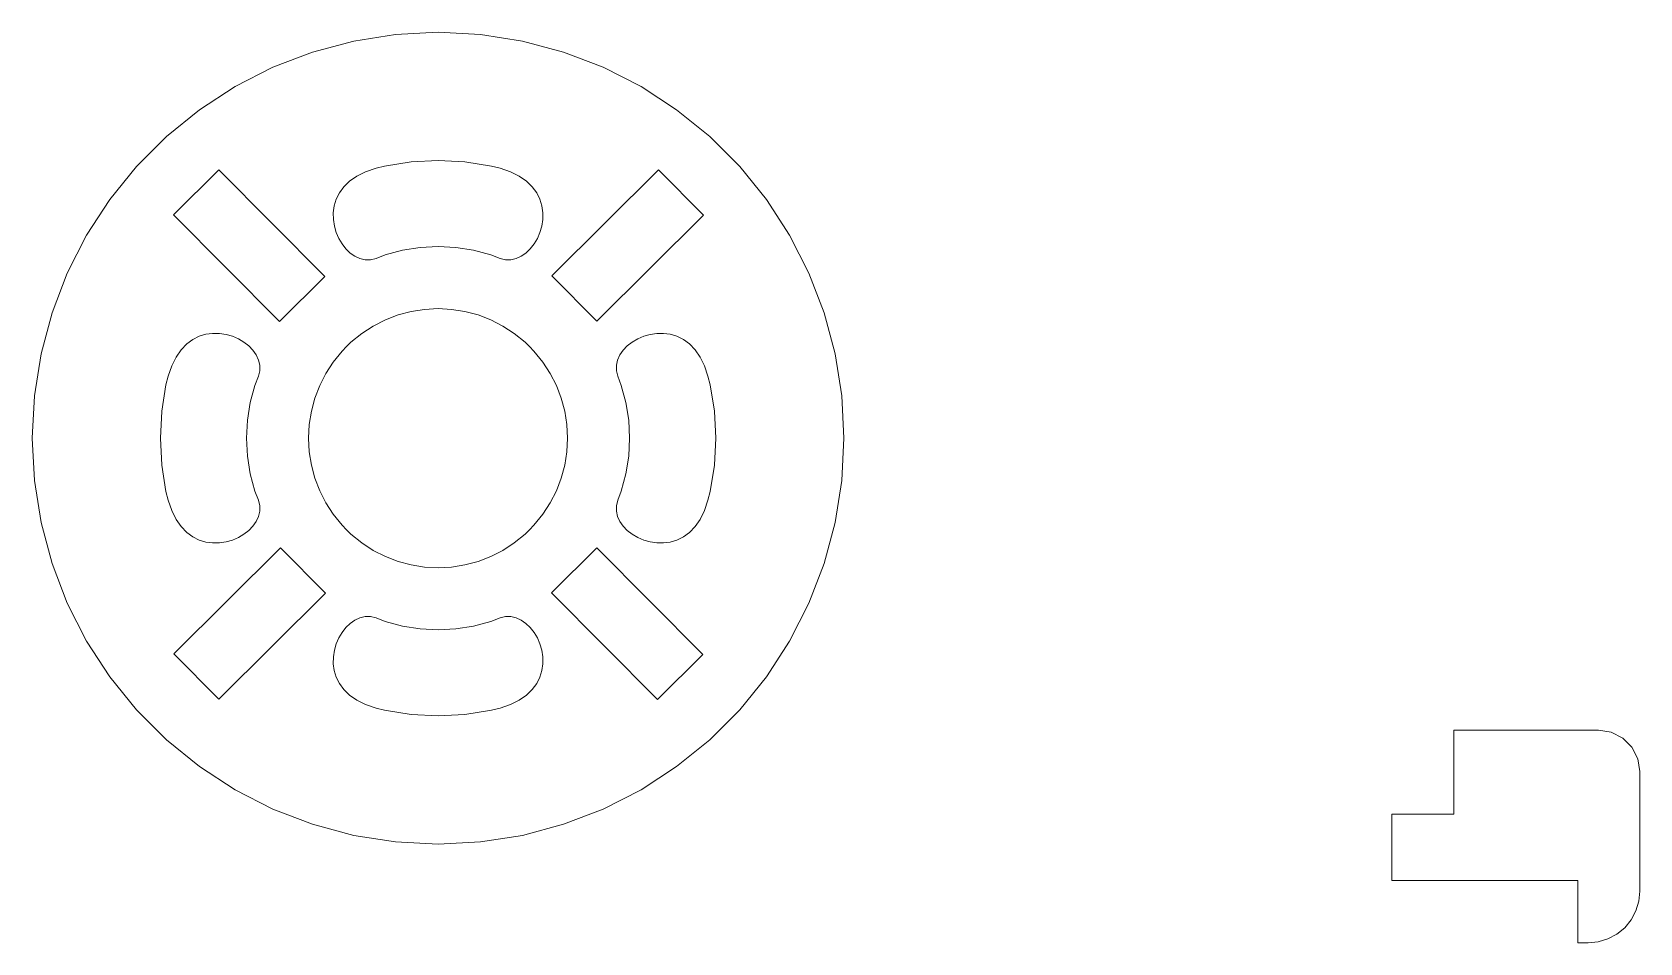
# Model space of a CAD drawing. Header units: millimetres. Extents: x -516 to 519, y -297 to 340.
# Drawn here: x 249 to 326.8, y -70.8 to -26.8 of the extents above; entities that cross this region are included whole.
import ezdxf

# ---------------------------------------------------------------- set-up
doc = ezdxf.new("R2010")
doc.units = ezdxf.units.MM
doc.header["$MEASUREMENT"] = 0
doc.layers.add('layer 1', color=7, linetype='Continuous')

msp = doc.modelspace()

# ---------------------------------------------------------------- linework, layer by layer
at = {"layer": 'layer 1', "color": 250, "lineweight": 18}
for points, knots in [([(286.5694, -38.4044), (286.5694, -38.4044), (285.6356, -36.5728), (285.6356, -36.5728), (285.6356, -36.5728), (284.5159, -34.8484), (284.5159, -34.8484), (284.5159, -34.8484), (283.2223, -33.2502), (283.2223, -33.2502), (283.2223, -33.2502), (281.7686, -31.7965), (281.7686, -31.7965), (281.7686, -31.7965), (280.171, -30.5029), (280.171, -30.5029), (280.171, -30.5029), (278.4466, -29.3832), (278.4466, -29.3832), (278.4466, -29.3832), (276.6145, -28.4499), (276.6145, -28.4499), (276.6145, -28.4499), (274.6954, -27.7129), (274.6954, -27.7129), (274.6954, -27.7129), (272.7092, -27.1809), (272.7092, -27.1809), (272.7092, -27.1809), (270.6787, -26.859), (270.6787, -26.859), (270.6787, -26.859), (268.6256, -26.7518), (268.6256, -26.7518), (268.6256, -26.7518), (266.5726, -26.859), (266.5726, -26.859), (266.5726, -26.859), (264.5421, -27.1809), (264.5421, -27.1809), (264.5421, -27.1809), (262.5558, -27.7129), (262.5558, -27.7129), (262.5558, -27.7129), (260.6368, -28.4499), (260.6368, -28.4499), (260.6368, -28.4499), (258.8047, -29.3832), (258.8047, -29.3832), (258.8047, -29.3832), (257.0804, -30.5029), (257.0804, -30.5029), (257.0804, -30.5029), (255.4828, -31.7965), (255.4828, -31.7965), (255.4828, -31.7965), (254.029, -33.2502), (254.029, -33.2502), (254.029, -33.2502), (252.7353, -34.8484), (252.7353, -34.8484), (252.7353, -34.8484), (251.6158, -36.5728), (251.6158, -36.5728), (251.6158, -36.5728), (250.6818, -38.4044), (250.6818, -38.4044), (250.6818, -38.4044), (249.9454, -40.324), (249.9454, -40.324), (249.9454, -40.324), (249.4135, -42.3097), (249.4135, -42.3097), (249.4135, -42.3097), (249.0914, -44.3403), (249.0914, -44.3403), (249.0914, -44.3403), (248.9837, -46.3933), (248.9837, -46.3933), (248.9837, -46.3933), (249.0914, -48.4462), (249.0914, -48.4462), (249.0914, -48.4462), (249.4135, -50.4769), (249.4135, -50.4769), (249.4135, -50.4769), (249.9454, -52.4631), (249.9454, -52.4631), (249.9454, -52.4631), (250.6818, -54.382), (250.6818, -54.382), (250.6818, -54.382), (251.6158, -56.2142), (251.6158, -56.2142), (251.6158, -56.2142), (252.7353, -57.9387), (252.7353, -57.9387), (252.7353, -57.9387), (254.029, -59.5362), (254.029, -59.5362), (254.029, -59.5362), (255.4828, -60.9899), (255.4828, -60.9899), (255.4828, -60.9899), (257.0804, -62.284), (257.0804, -62.284), (257.0804, -62.284), (258.8047, -63.4037), (258.8047, -63.4037), (258.8047, -63.4037), (260.6368, -64.337), (260.6368, -64.337), (260.6368, -64.337), (262.5558, -65.0735), (262.5558, -65.0735), (262.5558, -65.0735), (264.5421, -65.606), (264.5421, -65.606), (264.5421, -65.606), (266.5726, -65.9276), (266.5726, -65.9276), (266.5726, -65.9276), (268.6256, -66.0353), (268.6256, -66.0353), (268.6256, -66.0353), (270.6787, -65.9276), (270.6787, -65.9276), (270.6787, -65.9276), (272.7092, -65.606), (272.7092, -65.606), (272.7092, -65.606), (274.6954, -65.0735), (274.6954, -65.0735), (274.6954, -65.0735), (276.6145, -64.337), (276.6145, -64.337), (276.6145, -64.337), (278.4466, -63.4037), (278.4466, -63.4037), (278.4466, -63.4037), (280.171, -62.284), (280.171, -62.284), (280.171, -62.284), (281.7686, -60.9899), (281.7686, -60.9899), (281.7686, -60.9899), (283.2223, -59.5362), (283.2223, -59.5362), (283.2223, -59.5362), (284.5159, -57.9387), (284.5159, -57.9387), (284.5159, -57.9387), (285.6356, -56.2142), (285.6356, -56.2142), (285.6356, -56.2142), (286.5694, -54.382), (286.5694, -54.382), (286.5694, -54.382), (287.3058, -52.4631), (287.3058, -52.4631), (287.3058, -52.4631), (287.8379, -50.4769), (287.8379, -50.4769), (287.8379, -50.4769), (288.1599, -48.4462), (288.1599, -48.4462), (288.1599, -48.4462), (288.267, -46.3933), (288.267, -46.3933), (288.267, -46.3933), (288.1599, -44.3403), (288.1599, -44.3403), (288.1599, -44.3403), (287.8379, -42.3097), (287.8379, -42.3097), (287.8379, -42.3097), (287.3058, -40.324), (287.3058, -40.324), (287.3058, -40.324), (286.5694, -38.4044), (286.5694, -38.4044)], [0, 0, 0, 0, 0.0166667, 0.0166667, 0.0166667, 0.0333333, 0.0333333, 0.0333333, 0.05, 0.05, 0.05, 0.0666667, 0.0666667, 0.0666667, 0.0833333, 0.0833333, 0.0833333, 0.1, 0.1, 0.1, 0.1166667, 0.1166667, 0.1166667, 0.1333333, 0.1333333, 0.1333333, 0.15, 0.15, 0.15, 0.1666667, 0.1666667, 0.1666667, 0.1833333, 0.1833333, 0.1833333, 0.2, 0.2, 0.2, 0.2166667, 0.2166667, 0.2166667, 0.2333333, 0.2333333, 0.2333333, 0.25, 0.25, 0.25, 0.2666667, 0.2666667, 0.2666667, 0.2833333, 0.2833333, 0.2833333, 0.3, 0.3, 0.3, 0.3166667, 0.3166667, 0.3166667, 0.3333333, 0.3333333, 0.3333333, 0.35, 0.35, 0.35, 0.3666667, 0.3666667, 0.3666667, 0.3833333, 0.3833333, 0.3833333, 0.4, 0.4, 0.4, 0.4166667, 0.4166667, 0.4166667, 0.4333333, 0.4333333, 0.4333333, 0.45, 0.45, 0.45, 0.4666667, 0.4666667, 0.4666667, 0.4833333, 0.4833333, 0.4833333, 0.5, 0.5, 0.5, 0.5166667, 0.5166667, 0.5166667, 0.5333333, 0.5333333, 0.5333333, 0.55, 0.55, 0.55, 0.5666667, 0.5666667, 0.5666667, 0.5833333, 0.5833333, 0.5833333, 0.6, 0.6, 0.6, 0.6166667, 0.6166667, 0.6166667, 0.6333333, 0.6333333, 0.6333333, 0.65, 0.65, 0.65, 0.6666667, 0.6666667, 0.6666667, 0.6833333, 0.6833333, 0.6833333, 0.7, 0.7, 0.7, 0.7166667, 0.7166667, 0.7166667, 0.7333333, 0.7333333, 0.7333333, 0.75, 0.75, 0.75, 0.7666667, 0.7666667, 0.7666667, 0.7833333, 0.7833333, 0.7833333, 0.8, 0.8, 0.8, 0.8166667, 0.8166667, 0.8166667, 0.8333333, 0.8333333, 0.8333333, 0.85, 0.85, 0.85, 0.8666667, 0.8666667, 0.8666667, 0.8833333, 0.8833333, 0.8833333, 0.9, 0.9, 0.9, 0.9166667, 0.9166667, 0.9166667, 0.9333333, 0.9333333, 0.9333333, 0.95, 0.95, 0.95, 0.9666667, 0.9666667, 0.9666667, 0.9833333, 0.9833333, 0.9833333, 1, 1, 1, 1]), ([(263.1466, -38.5716), (263.1466, -38.5716), (260.952, -40.7486), (260.952, -40.7486), (260.952, -40.7486), (255.828, -35.582), (255.828, -35.582), (255.828, -35.582), (258.0227, -33.405), (258.0227, -33.405), (258.0227, -33.405), (263.1466, -38.5716), (263.1466, -38.5716)], [0, 0, 0, 0, 0.25, 0.25, 0.25, 0.5, 0.5, 0.5, 0.75, 0.75, 0.75, 1, 1, 1, 1]), ([(271.2112, -33.2279), (271.2112, -33.2279), (271.6271, -33.3389), (271.6271, -33.3389), (271.6271, -33.3389), (272.1291, -33.5067), (272.1291, -33.5067), (272.1291, -33.5067), (272.5528, -33.7144), (272.5528, -33.7144), (272.5528, -33.7144), (272.9032, -33.9572), (272.9032, -33.9572), (272.9032, -33.9572), (273.1842, -34.2289), (273.1842, -34.2289), (273.1842, -34.2289), (273.3996, -34.5231), (273.3996, -34.5231), (273.3996, -34.5231), (273.5538, -34.8347), (273.5538, -34.8347), (273.5538, -34.8347), (273.6512, -35.1572), (273.6512, -35.1572), (273.6512, -35.1572), (273.696, -35.4853), (273.696, -35.4853), (273.696, -35.4853), (273.6916, -35.8122), (273.6916, -35.8122), (273.6916, -35.8122), (273.643, -36.1332), (273.643, -36.1332), (273.643, -36.1332), (273.5545, -36.442), (273.5545, -36.442), (273.5545, -36.442), (273.4292, -36.7325), (273.4292, -36.7325), (273.4292, -36.7325), (273.2723, -36.9992), (273.2723, -36.9992), (273.2723, -36.9992), (273.087, -37.2354), (273.087, -37.2354), (273.087, -37.2354), (272.8786, -37.4367), (272.8786, -37.4367), (272.8786, -37.4367), (272.6506, -37.5957), (272.6506, -37.5957), (272.6506, -37.5957), (272.4073, -37.7073), (272.4073, -37.7073), (272.4073, -37.7073), (272.1527, -37.7657), (272.1527, -37.7657), (272.1527, -37.7657), (271.8912, -37.7646), (271.8912, -37.7646), (271.8912, -37.7646), (271.6271, -37.6991), (271.6271, -37.6991), (271.6271, -37.6991), (271.1811, -37.5274), (271.1811, -37.5274), (271.1811, -37.5274), (270.3451, -37.3037), (270.3451, -37.3037), (270.3451, -37.3037), (269.49, -37.1681), (269.49, -37.1681), (269.49, -37.1681), (268.6256, -37.1229), (268.6256, -37.1229), (268.6256, -37.1229), (267.7612, -37.1681), (267.7612, -37.1681), (267.7612, -37.1681), (266.9061, -37.3037), (266.9061, -37.3037), (266.9061, -37.3037), (266.0702, -37.5274), (266.0702, -37.5274), (266.0702, -37.5274), (265.624, -37.6991), (265.624, -37.6991), (265.624, -37.6991), (265.3599, -37.7646), (265.3599, -37.7646), (265.3599, -37.7646), (265.0986, -37.7657), (265.0986, -37.7657), (265.0986, -37.7657), (264.8438, -37.7073), (264.8438, -37.7073), (264.8438, -37.7073), (264.6005, -37.5957), (264.6005, -37.5957), (264.6005, -37.5957), (264.3725, -37.4367), (264.3725, -37.4367), (264.3725, -37.4367), (264.1642, -37.2354), (264.1642, -37.2354), (264.1642, -37.2354), (263.9789, -36.9992), (263.9789, -36.9992), (263.9789, -36.9992), (263.822, -36.7325), (263.822, -36.7325), (263.822, -36.7325), (263.6968, -36.442), (263.6968, -36.442), (263.6968, -36.442), (263.6082, -36.1332), (263.6082, -36.1332), (263.6082, -36.1332), (263.5595, -35.8122), (263.5595, -35.8122), (263.5595, -35.8122), (263.5552, -35.4853), (263.5552, -35.4853), (263.5552, -35.4853), (263.6001, -35.1572), (263.6001, -35.1572), (263.6001, -35.1572), (263.6973, -34.8347), (263.6973, -34.8347), (263.6973, -34.8347), (263.8515, -34.5231), (263.8515, -34.5231), (263.8515, -34.5231), (264.0669, -34.2289), (264.0669, -34.2289), (264.0669, -34.2289), (264.3479, -33.9572), (264.3479, -33.9572), (264.3479, -33.9572), (264.6984, -33.7144), (264.6984, -33.7144), (264.6984, -33.7144), (265.1222, -33.5067), (265.1222, -33.5067), (265.1222, -33.5067), (265.624, -33.3389), (265.624, -33.3389), (265.624, -33.3389), (266.0401, -33.2279), (266.0401, -33.2279), (266.0401, -33.2279), (267.3255, -33.0239), (267.3255, -33.0239), (267.3255, -33.0239), (268.6256, -32.9561), (268.6256, -32.9561), (268.6256, -32.9561), (269.9258, -33.0239), (269.9258, -33.0239), (269.9258, -33.0239), (271.2112, -33.2279), (271.2112, -33.2279)], [0, 0, 0, 0, 0.0185185, 0.0185185, 0.0185185, 0.037037, 0.037037, 0.037037, 0.0555556, 0.0555556, 0.0555556, 0.0740741, 0.0740741, 0.0740741, 0.0925926, 0.0925926, 0.0925926, 0.1111111, 0.1111111, 0.1111111, 0.1296296, 0.1296296, 0.1296296, 0.1481481, 0.1481481, 0.1481481, 0.1666667, 0.1666667, 0.1666667, 0.1851852, 0.1851852, 0.1851852, 0.2037037, 0.2037037, 0.2037037, 0.2222222, 0.2222222, 0.2222222, 0.2407407, 0.2407407, 0.2407407, 0.2592593, 0.2592593, 0.2592593, 0.2777778, 0.2777778, 0.2777778, 0.2962963, 0.2962963, 0.2962963, 0.3148148, 0.3148148, 0.3148148, 0.3333333, 0.3333333, 0.3333333, 0.3518519, 0.3518519, 0.3518519, 0.3703704, 0.3703704, 0.3703704, 0.3888889, 0.3888889, 0.3888889, 0.4074074, 0.4074074, 0.4074074, 0.4259259, 0.4259259, 0.4259259, 0.4444444, 0.4444444, 0.4444444, 0.462963, 0.462963, 0.462963, 0.4814815, 0.4814815, 0.4814815, 0.5, 0.5, 0.5, 0.5185185, 0.5185185, 0.5185185, 0.537037, 0.537037, 0.537037, 0.5555556, 0.5555556, 0.5555556, 0.5740741, 0.5740741, 0.5740741, 0.5925926, 0.5925926, 0.5925926, 0.6111111, 0.6111111, 0.6111111, 0.6296296, 0.6296296, 0.6296296, 0.6481481, 0.6481481, 0.6481481, 0.6666667, 0.6666667, 0.6666667, 0.6851852, 0.6851852, 0.6851852, 0.7037037, 0.7037037, 0.7037037, 0.7222222, 0.7222222, 0.7222222, 0.7407407, 0.7407407, 0.7407407, 0.7592593, 0.7592593, 0.7592593, 0.7777778, 0.7777778, 0.7777778, 0.7962963, 0.7962963, 0.7962963, 0.8148148, 0.8148148, 0.8148148, 0.8333333, 0.8333333, 0.8333333, 0.8518519, 0.8518519, 0.8518519, 0.8703704, 0.8703704, 0.8703704, 0.8888889, 0.8888889, 0.8888889, 0.9074074, 0.9074074, 0.9074074, 0.9259259, 0.9259259, 0.9259259, 0.9444444, 0.9444444, 0.9444444, 0.962963, 0.962963, 0.962963, 0.9814815, 0.9814815, 0.9814815, 1, 1, 1, 1]), ([(276.3052, -40.7281), (276.3052, -40.7281), (274.1282, -38.5335), (274.1282, -38.5335), (274.1282, -38.5335), (279.2948, -33.4095), (279.2948, -33.4095), (279.2948, -33.4095), (281.4718, -35.6041), (281.4718, -35.6041), (281.4718, -35.6041), (276.3052, -40.7281), (276.3052, -40.7281)], [0, 0, 0, 0, 0.25, 0.25, 0.25, 0.5, 0.5, 0.5, 0.75, 0.75, 0.75, 1, 1, 1, 1]), ([(274.8572, -45.7382), (274.8572, -45.7382), (274.8918, -46.3933), (274.8918, -46.3933), (274.8918, -46.3933), (274.8572, -47.0482), (274.8572, -47.0482), (274.8572, -47.0482), (274.7551, -47.6961), (274.7551, -47.6961), (274.7551, -47.6961), (274.5851, -48.3298), (274.5851, -48.3298), (274.5851, -48.3298), (274.35, -48.9421), (274.35, -48.9421), (274.35, -48.9421), (274.0526, -49.5265), (274.0526, -49.5265), (274.0526, -49.5265), (273.6949, -50.0765), (273.6949, -50.0765), (273.6949, -50.0765), (273.2657, -50.6064), (273.2657, -50.6064), (273.2657, -50.6064), (273.0581, -50.8256), (273.0581, -50.8256), (273.0581, -50.8256), (272.8388, -51.0334), (272.8388, -51.0334), (272.8388, -51.0334), (272.3089, -51.4625), (272.3089, -51.4625), (272.3089, -51.4625), (271.759, -51.8201), (271.759, -51.8201), (271.759, -51.8201), (271.1744, -52.1181), (271.1744, -52.1181), (271.1744, -52.1181), (270.5621, -52.3526), (270.5621, -52.3526), (270.5621, -52.3526), (269.9286, -52.5226), (269.9286, -52.5226), (269.9286, -52.5226), (269.2806, -52.6255), (269.2806, -52.6255), (269.2806, -52.6255), (268.6256, -52.6593), (268.6256, -52.6593), (268.6256, -52.6593), (267.9707, -52.6255), (267.9707, -52.6255), (267.9707, -52.6255), (267.3227, -52.5226), (267.3227, -52.5226), (267.3227, -52.5226), (266.689, -52.3526), (266.689, -52.3526), (266.689, -52.3526), (266.0767, -52.1181), (266.0767, -52.1181), (266.0767, -52.1181), (265.4923, -51.8201), (265.4923, -51.8201), (265.4923, -51.8201), (264.9422, -51.4625), (264.9422, -51.4625), (264.9422, -51.4625), (264.4125, -51.0334), (264.4125, -51.0334), (264.4125, -51.0334), (264.1932, -50.8256), (264.1932, -50.8256), (264.1932, -50.8256), (263.9855, -50.6064), (263.9855, -50.6064), (263.9855, -50.6064), (263.5562, -50.0765), (263.5562, -50.0765), (263.5562, -50.0765), (263.1988, -49.5265), (263.1988, -49.5265), (263.1988, -49.5265), (262.9014, -48.9421), (262.9014, -48.9421), (262.9014, -48.9421), (262.6663, -48.3298), (262.6663, -48.3298), (262.6663, -48.3298), (262.4963, -47.6961), (262.4963, -47.6961), (262.4963, -47.6961), (262.394, -47.0482), (262.394, -47.0482), (262.394, -47.0482), (262.3596, -46.3933), (262.3596, -46.3933), (262.3596, -46.3933), (262.394, -45.7382), (262.394, -45.7382), (262.394, -45.7382), (262.4963, -45.0904), (262.4963, -45.0904), (262.4963, -45.0904), (262.6663, -44.4567), (262.6663, -44.4567), (262.6663, -44.4567), (262.9014, -43.8443), (262.9014, -43.8443), (262.9014, -43.8443), (263.1988, -43.2599), (263.1988, -43.2599), (263.1988, -43.2599), (263.5562, -42.7099), (263.5562, -42.7099), (263.5562, -42.7099), (263.9855, -42.1802), (263.9855, -42.1802), (263.9855, -42.1802), (264.1932, -41.9609), (264.1932, -41.9609), (264.1932, -41.9609), (264.4125, -41.753), (264.4125, -41.753), (264.4125, -41.753), (264.9422, -41.3239), (264.9422, -41.3239), (264.9422, -41.3239), (265.4923, -40.9668), (265.4923, -40.9668), (265.4923, -40.9668), (266.0767, -40.669), (266.0767, -40.669), (266.0767, -40.669), (266.689, -40.4338), (266.689, -40.4338), (266.689, -40.4338), (267.3227, -40.2638), (267.3227, -40.2638), (267.3227, -40.2638), (267.9707, -40.1616), (267.9707, -40.1616), (267.9707, -40.1616), (268.6256, -40.1271), (268.6256, -40.1271), (268.6256, -40.1271), (269.2806, -40.1616), (269.2806, -40.1616), (269.2806, -40.1616), (269.9286, -40.2638), (269.9286, -40.2638), (269.9286, -40.2638), (270.5621, -40.4338), (270.5621, -40.4338), (270.5621, -40.4338), (271.1744, -40.669), (271.1744, -40.669), (271.1744, -40.669), (271.759, -40.9668), (271.759, -40.9668), (271.759, -40.9668), (272.3089, -41.3239), (272.3089, -41.3239), (272.3089, -41.3239), (272.8388, -41.753), (272.8388, -41.753), (272.8388, -41.753), (273.0581, -41.9609), (273.0581, -41.9609), (273.0581, -41.9609), (273.2657, -42.1802), (273.2657, -42.1802), (273.2657, -42.1802), (273.6949, -42.7099), (273.6949, -42.7099), (273.6949, -42.7099), (274.0526, -43.2599), (274.0526, -43.2599), (274.0526, -43.2599), (274.35, -43.8443), (274.35, -43.8443), (274.35, -43.8443), (274.5851, -44.4567), (274.5851, -44.4567), (274.5851, -44.4567), (274.7551, -45.0904), (274.7551, -45.0904), (274.7551, -45.0904), (274.8572, -45.7382), (274.8572, -45.7382)], [0, 0, 0, 0, 0.015625, 0.015625, 0.015625, 0.03125, 0.03125, 0.03125, 0.046875, 0.046875, 0.046875, 0.0625, 0.0625, 0.0625, 0.078125, 0.078125, 0.078125, 0.09375, 0.09375, 0.09375, 0.109375, 0.109375, 0.109375, 0.125, 0.125, 0.125, 0.140625, 0.140625, 0.140625, 0.15625, 0.15625, 0.15625, 0.171875, 0.171875, 0.171875, 0.1875, 0.1875, 0.1875, 0.203125, 0.203125, 0.203125, 0.21875, 0.21875, 0.21875, 0.234375, 0.234375, 0.234375, 0.25, 0.25, 0.25, 0.265625, 0.265625, 0.265625, 0.28125, 0.28125, 0.28125, 0.296875, 0.296875, 0.296875, 0.3125, 0.3125, 0.3125, 0.328125, 0.328125, 0.328125, 0.34375, 0.34375, 0.34375, 0.359375, 0.359375, 0.359375, 0.375, 0.375, 0.375, 0.390625, 0.390625, 0.390625, 0.40625, 0.40625, 0.40625, 0.421875, 0.421875, 0.421875, 0.4375, 0.4375, 0.4375, 0.453125, 0.453125, 0.453125, 0.46875, 0.46875, 0.46875, 0.484375, 0.484375, 0.484375, 0.5, 0.5, 0.5, 0.515625, 0.515625, 0.515625, 0.53125, 0.53125, 0.53125, 0.546875, 0.546875, 0.546875, 0.5625, 0.5625, 0.5625, 0.578125, 0.578125, 0.578125, 0.59375, 0.59375, 0.59375, 0.609375, 0.609375, 0.609375, 0.625, 0.625, 0.625, 0.640625, 0.640625, 0.640625, 0.65625, 0.65625, 0.65625, 0.671875, 0.671875, 0.671875, 0.6875, 0.6875, 0.6875, 0.703125, 0.703125, 0.703125, 0.71875, 0.71875, 0.71875, 0.734375, 0.734375, 0.734375, 0.75, 0.75, 0.75, 0.765625, 0.765625, 0.765625, 0.78125, 0.78125, 0.78125, 0.796875, 0.796875, 0.796875, 0.8125, 0.8125, 0.8125, 0.828125, 0.828125, 0.828125, 0.84375, 0.84375, 0.84375, 0.859375, 0.859375, 0.859375, 0.875, 0.875, 0.875, 0.890625, 0.890625, 0.890625, 0.90625, 0.90625, 0.90625, 0.921875, 0.921875, 0.921875, 0.9375, 0.9375, 0.9375, 0.953125, 0.953125, 0.953125, 0.96875, 0.96875, 0.96875, 0.984375, 0.984375, 0.984375, 1, 1, 1, 1]), ([(257.3897, -41.3676), (257.3897, -41.3676), (257.7173, -41.3228), (257.7173, -41.3228), (257.7173, -41.3228), (258.0448, -41.3272), (258.0448, -41.3272), (258.0448, -41.3272), (258.3658, -41.3758), (258.3658, -41.3758), (258.3658, -41.3758), (258.6746, -41.4645), (258.6746, -41.4645), (258.6746, -41.4645), (258.9649, -41.5897), (258.9649, -41.5897), (258.9649, -41.5897), (259.2318, -41.7472), (259.2318, -41.7472), (259.2318, -41.7472), (259.468, -41.9319), (259.468, -41.9319), (259.468, -41.9319), (259.6691, -42.1402), (259.6691, -42.1402), (259.6691, -42.1402), (259.8281, -42.3682), (259.8281, -42.3682), (259.8281, -42.3682), (259.9397, -42.6115), (259.9397, -42.6115), (259.9397, -42.6115), (259.9983, -42.8663), (259.9983, -42.8663), (259.9983, -42.8663), (259.9971, -43.1276), (259.9971, -43.1276), (259.9971, -43.1276), (259.9311, -43.3916), (259.9311, -43.3916), (259.9311, -43.3916), (259.7598, -43.8378), (259.7598, -43.8378), (259.7598, -43.8378), (259.5363, -44.6738), (259.5363, -44.6738), (259.5363, -44.6738), (259.4007, -45.5288), (259.4007, -45.5288), (259.4007, -45.5288), (259.3553, -46.3933), (259.3553, -46.3933), (259.3553, -46.3933), (259.4007, -47.2576), (259.4007, -47.2576), (259.4007, -47.2576), (259.5363, -48.1126), (259.5363, -48.1126), (259.5363, -48.1126), (259.7598, -48.9486), (259.7598, -48.9486), (259.7598, -48.9486), (259.9311, -49.3948), (259.9311, -49.3948), (259.9311, -49.3948), (259.9971, -49.6589), (259.9971, -49.6589), (259.9971, -49.6589), (259.9983, -49.9208), (259.9983, -49.9208), (259.9983, -49.9208), (259.9397, -50.175), (259.9397, -50.175), (259.9397, -50.175), (259.8281, -50.4183), (259.8281, -50.4183), (259.8281, -50.4183), (259.6691, -50.6463), (259.6691, -50.6463), (259.6691, -50.6463), (259.468, -50.8552), (259.468, -50.8552), (259.468, -50.8552), (259.2318, -51.0399), (259.2318, -51.0399), (259.2318, -51.0399), (258.9649, -51.1969), (258.9649, -51.1969), (258.9649, -51.1969), (258.6746, -51.322), (258.6746, -51.322), (258.6746, -51.322), (258.3658, -51.4112), (258.3658, -51.4112), (258.3658, -51.4112), (258.0448, -51.4593), (258.0448, -51.4593), (258.0448, -51.4593), (257.7173, -51.4636), (257.7173, -51.4636), (257.7173, -51.4636), (257.3897, -51.4193), (257.3897, -51.4193), (257.3897, -51.4193), (257.0667, -51.3215), (257.0667, -51.3215), (257.0667, -51.3215), (256.7555, -51.1673), (256.7555, -51.1673), (256.7555, -51.1673), (256.4614, -50.9519), (256.4614, -50.9519), (256.4614, -50.9519), (256.1897, -50.6709), (256.1897, -50.6709), (256.1897, -50.6709), (255.947, -50.3205), (255.947, -50.3205), (255.947, -50.3205), (255.7392, -49.8968), (255.7392, -49.8968), (255.7392, -49.8968), (255.5713, -49.3948), (255.5713, -49.3948), (255.5713, -49.3948), (255.4603, -48.9793), (255.4603, -48.9793), (255.4603, -48.9793), (255.2564, -47.6934), (255.2564, -47.6934), (255.2564, -47.6934), (255.188, -46.3933), (255.188, -46.3933), (255.188, -46.3933), (255.2564, -45.0932), (255.2564, -45.0932), (255.2564, -45.0932), (255.4603, -43.8078), (255.4603, -43.8078), (255.4603, -43.8078), (255.5713, -43.3916), (255.5713, -43.3916), (255.5713, -43.3916), (255.7392, -42.8898), (255.7392, -42.8898), (255.7392, -42.8898), (255.947, -42.4661), (255.947, -42.4661), (255.947, -42.4661), (256.1897, -42.1155), (256.1897, -42.1155), (256.1897, -42.1155), (256.4614, -41.8346), (256.4614, -41.8346), (256.4614, -41.8346), (256.7555, -41.6191), (256.7555, -41.6191), (256.7555, -41.6191), (257.0667, -41.4649), (257.0667, -41.4649), (257.0667, -41.4649), (257.3897, -41.3676), (257.3897, -41.3676)], [0, 0, 0, 0, 0.0185185, 0.0185185, 0.0185185, 0.037037, 0.037037, 0.037037, 0.0555556, 0.0555556, 0.0555556, 0.0740741, 0.0740741, 0.0740741, 0.0925926, 0.0925926, 0.0925926, 0.1111111, 0.1111111, 0.1111111, 0.1296296, 0.1296296, 0.1296296, 0.1481481, 0.1481481, 0.1481481, 0.1666667, 0.1666667, 0.1666667, 0.1851852, 0.1851852, 0.1851852, 0.2037037, 0.2037037, 0.2037037, 0.2222222, 0.2222222, 0.2222222, 0.2407407, 0.2407407, 0.2407407, 0.2592593, 0.2592593, 0.2592593, 0.2777778, 0.2777778, 0.2777778, 0.2962963, 0.2962963, 0.2962963, 0.3148148, 0.3148148, 0.3148148, 0.3333333, 0.3333333, 0.3333333, 0.3518519, 0.3518519, 0.3518519, 0.3703704, 0.3703704, 0.3703704, 0.3888889, 0.3888889, 0.3888889, 0.4074074, 0.4074074, 0.4074074, 0.4259259, 0.4259259, 0.4259259, 0.4444444, 0.4444444, 0.4444444, 0.462963, 0.462963, 0.462963, 0.4814815, 0.4814815, 0.4814815, 0.5, 0.5, 0.5, 0.5185185, 0.5185185, 0.5185185, 0.537037, 0.537037, 0.537037, 0.5555556, 0.5555556, 0.5555556, 0.5740741, 0.5740741, 0.5740741, 0.5925926, 0.5925926, 0.5925926, 0.6111111, 0.6111111, 0.6111111, 0.6296296, 0.6296296, 0.6296296, 0.6481481, 0.6481481, 0.6481481, 0.6666667, 0.6666667, 0.6666667, 0.6851852, 0.6851852, 0.6851852, 0.7037037, 0.7037037, 0.7037037, 0.7222222, 0.7222222, 0.7222222, 0.7407407, 0.7407407, 0.7407407, 0.7592593, 0.7592593, 0.7592593, 0.7777778, 0.7777778, 0.7777778, 0.7962963, 0.7962963, 0.7962963, 0.8148148, 0.8148148, 0.8148148, 0.8333333, 0.8333333, 0.8333333, 0.8518519, 0.8518519, 0.8518519, 0.8703704, 0.8703704, 0.8703704, 0.8888889, 0.8888889, 0.8888889, 0.9074074, 0.9074074, 0.9074074, 0.9259259, 0.9259259, 0.9259259, 0.9444444, 0.9444444, 0.9444444, 0.962963, 0.962963, 0.962963, 0.9814815, 0.9814815, 0.9814815, 1, 1, 1, 1]), ([(279.8615, -51.4193), (279.8615, -51.4193), (279.5341, -51.4636), (279.5341, -51.4636), (279.5341, -51.4636), (279.2066, -51.4593), (279.2066, -51.4593), (279.2066, -51.4593), (278.8856, -51.4112), (278.8856, -51.4112), (278.8856, -51.4112), (278.5768, -51.322), (278.5768, -51.322), (278.5768, -51.322), (278.2865, -51.1969), (278.2865, -51.1969), (278.2865, -51.1969), (278.0196, -51.0399), (278.0196, -51.0399), (278.0196, -51.0399), (277.7834, -50.8552), (277.7834, -50.8552), (277.7834, -50.8552), (277.5822, -50.6463), (277.5822, -50.6463), (277.5822, -50.6463), (277.4231, -50.4183), (277.4231, -50.4183), (277.4231, -50.4183), (277.3116, -50.175), (277.3116, -50.175), (277.3116, -50.175), (277.2531, -49.9208), (277.2531, -49.9208), (277.2531, -49.9208), (277.2542, -49.6589), (277.2542, -49.6589), (277.2542, -49.6589), (277.3203, -49.3948), (277.3203, -49.3948), (277.3203, -49.3948), (277.4914, -48.9486), (277.4914, -48.9486), (277.4914, -48.9486), (277.7151, -48.1126), (277.7151, -48.1126), (277.7151, -48.1126), (277.8507, -47.2576), (277.8507, -47.2576), (277.8507, -47.2576), (277.8961, -46.3933), (277.8961, -46.3933), (277.8961, -46.3933), (277.8507, -45.5288), (277.8507, -45.5288), (277.8507, -45.5288), (277.7151, -44.6738), (277.7151, -44.6738), (277.7151, -44.6738), (277.4914, -43.8378), (277.4914, -43.8378), (277.4914, -43.8378), (277.3203, -43.3916), (277.3203, -43.3916), (277.3203, -43.3916), (277.2542, -43.1276), (277.2542, -43.1276), (277.2542, -43.1276), (277.2531, -42.8663), (277.2531, -42.8663), (277.2531, -42.8663), (277.3116, -42.6115), (277.3116, -42.6115), (277.3116, -42.6115), (277.4231, -42.3682), (277.4231, -42.3682), (277.4231, -42.3682), (277.5822, -42.1402), (277.5822, -42.1402), (277.5822, -42.1402), (277.7834, -41.9319), (277.7834, -41.9319), (277.7834, -41.9319), (278.0196, -41.7472), (278.0196, -41.7472), (278.0196, -41.7472), (278.2865, -41.5897), (278.2865, -41.5897), (278.2865, -41.5897), (278.5768, -41.4645), (278.5768, -41.4645), (278.5768, -41.4645), (278.8856, -41.3758), (278.8856, -41.3758), (278.8856, -41.3758), (279.2066, -41.3272), (279.2066, -41.3272), (279.2066, -41.3272), (279.5341, -41.3228), (279.5341, -41.3228), (279.5341, -41.3228), (279.8615, -41.3676), (279.8615, -41.3676), (279.8615, -41.3676), (280.1842, -41.4649), (280.1842, -41.4649), (280.1842, -41.4649), (280.4957, -41.6191), (280.4957, -41.6191), (280.4957, -41.6191), (280.7899, -41.8346), (280.7899, -41.8346), (280.7899, -41.8346), (281.0617, -42.1155), (281.0617, -42.1155), (281.0617, -42.1155), (281.3044, -42.4661), (281.3044, -42.4661), (281.3044, -42.4661), (281.5122, -42.8898), (281.5122, -42.8898), (281.5122, -42.8898), (281.6801, -43.3916), (281.6801, -43.3916), (281.6801, -43.3916), (281.791, -43.8078), (281.791, -43.8078), (281.791, -43.8078), (281.995, -45.0932), (281.995, -45.0932), (281.995, -45.0932), (282.0627, -46.3933), (282.0627, -46.3933), (282.0627, -46.3933), (281.995, -47.6934), (281.995, -47.6934), (281.995, -47.6934), (281.791, -48.9793), (281.791, -48.9793), (281.791, -48.9793), (281.6801, -49.3948), (281.6801, -49.3948), (281.6801, -49.3948), (281.5122, -49.8968), (281.5122, -49.8968), (281.5122, -49.8968), (281.3044, -50.3205), (281.3044, -50.3205), (281.3044, -50.3205), (281.0617, -50.6709), (281.0617, -50.6709), (281.0617, -50.6709), (280.7899, -50.9519), (280.7899, -50.9519), (280.7899, -50.9519), (280.4957, -51.1673), (280.4957, -51.1673), (280.4957, -51.1673), (280.1842, -51.3215), (280.1842, -51.3215), (280.1842, -51.3215), (279.8615, -51.4193), (279.8615, -51.4193)], [0, 0, 0, 0, 0.0185185, 0.0185185, 0.0185185, 0.037037, 0.037037, 0.037037, 0.0555556, 0.0555556, 0.0555556, 0.0740741, 0.0740741, 0.0740741, 0.0925926, 0.0925926, 0.0925926, 0.1111111, 0.1111111, 0.1111111, 0.1296296, 0.1296296, 0.1296296, 0.1481481, 0.1481481, 0.1481481, 0.1666667, 0.1666667, 0.1666667, 0.1851852, 0.1851852, 0.1851852, 0.2037037, 0.2037037, 0.2037037, 0.2222222, 0.2222222, 0.2222222, 0.2407407, 0.2407407, 0.2407407, 0.2592593, 0.2592593, 0.2592593, 0.2777778, 0.2777778, 0.2777778, 0.2962963, 0.2962963, 0.2962963, 0.3148148, 0.3148148, 0.3148148, 0.3333333, 0.3333333, 0.3333333, 0.3518519, 0.3518519, 0.3518519, 0.3703704, 0.3703704, 0.3703704, 0.3888889, 0.3888889, 0.3888889, 0.4074074, 0.4074074, 0.4074074, 0.4259259, 0.4259259, 0.4259259, 0.4444444, 0.4444444, 0.4444444, 0.462963, 0.462963, 0.462963, 0.4814815, 0.4814815, 0.4814815, 0.5, 0.5, 0.5, 0.5185185, 0.5185185, 0.5185185, 0.537037, 0.537037, 0.537037, 0.5555556, 0.5555556, 0.5555556, 0.5740741, 0.5740741, 0.5740741, 0.5925926, 0.5925926, 0.5925926, 0.6111111, 0.6111111, 0.6111111, 0.6296296, 0.6296296, 0.6296296, 0.6481481, 0.6481481, 0.6481481, 0.6666667, 0.6666667, 0.6666667, 0.6851852, 0.6851852, 0.6851852, 0.7037037, 0.7037037, 0.7037037, 0.7222222, 0.7222222, 0.7222222, 0.7407407, 0.7407407, 0.7407407, 0.7592593, 0.7592593, 0.7592593, 0.7777778, 0.7777778, 0.7777778, 0.7962963, 0.7962963, 0.7962963, 0.8148148, 0.8148148, 0.8148148, 0.8333333, 0.8333333, 0.8333333, 0.8518519, 0.8518519, 0.8518519, 0.8703704, 0.8703704, 0.8703704, 0.8888889, 0.8888889, 0.8888889, 0.9074074, 0.9074074, 0.9074074, 0.9259259, 0.9259259, 0.9259259, 0.9444444, 0.9444444, 0.9444444, 0.962963, 0.962963, 0.962963, 0.9814815, 0.9814815, 0.9814815, 1, 1, 1, 1]), ([(258.0191, -59.0214), (258.0191, -59.0214), (255.8351, -56.8197), (255.8351, -56.8197), (255.8351, -56.8197), (261.0016, -51.6958), (261.0016, -51.6958), (261.0016, -51.6958), (263.1856, -53.8975), (263.1856, -53.8975), (263.1856, -53.8975), (258.0191, -59.0214), (258.0191, -59.0214)], [0, 0, 0, 0, 0.25, 0.25, 0.25, 0.5, 0.5, 0.5, 0.75, 0.75, 0.75, 1, 1, 1, 1]), ([(281.4398, -56.8579), (281.4398, -56.8579), (279.2381, -59.0419), (279.2381, -59.0419), (279.2381, -59.0419), (274.1142, -53.8753), (274.1142, -53.8753), (274.1142, -53.8753), (276.3159, -51.6913), (276.3159, -51.6913), (276.3159, -51.6913), (281.4398, -56.8579), (281.4398, -56.8579)], [0, 0, 0, 0, 0.25, 0.25, 0.25, 0.5, 0.5, 0.5, 0.75, 0.75, 0.75, 1, 1, 1, 1]), ([(263.6001, -57.6297), (263.6001, -57.6297), (263.5552, -57.3017), (263.5552, -57.3017), (263.5552, -57.3017), (263.5595, -56.9742), (263.5595, -56.9742), (263.5595, -56.9742), (263.6082, -56.6533), (263.6082, -56.6533), (263.6082, -56.6533), (263.6968, -56.3444), (263.6968, -56.3444), (263.6968, -56.3444), (263.822, -56.054), (263.822, -56.054), (263.822, -56.054), (263.9789, -55.7877), (263.9789, -55.7877), (263.9789, -55.7877), (264.1642, -55.5511), (264.1642, -55.5511), (264.1642, -55.5511), (264.3725, -55.3504), (264.3725, -55.3504), (264.3725, -55.3504), (264.6005, -55.1907), (264.6005, -55.1907), (264.6005, -55.1907), (264.8438, -55.0791), (264.8438, -55.0791), (264.8438, -55.0791), (265.0986, -55.0207), (265.0986, -55.0207), (265.0986, -55.0207), (265.3599, -55.0218), (265.3599, -55.0218), (265.3599, -55.0218), (265.624, -55.088), (265.624, -55.088), (265.624, -55.088), (266.0702, -55.2591), (266.0702, -55.2591), (266.0702, -55.2591), (266.9061, -55.4832), (266.9061, -55.4832), (266.9061, -55.4832), (267.7612, -55.6183), (267.7612, -55.6183), (267.7612, -55.6183), (268.6256, -55.6637), (268.6256, -55.6637), (268.6256, -55.6637), (269.49, -55.6183), (269.49, -55.6183), (269.49, -55.6183), (270.3451, -55.4832), (270.3451, -55.4832), (270.3451, -55.4832), (271.1811, -55.2591), (271.1811, -55.2591), (271.1811, -55.2591), (271.6271, -55.088), (271.6271, -55.088), (271.6271, -55.088), (271.8912, -55.0218), (271.8912, -55.0218), (271.8912, -55.0218), (272.1527, -55.0207), (272.1527, -55.0207), (272.1527, -55.0207), (272.4073, -55.0791), (272.4073, -55.0791), (272.4073, -55.0791), (272.6506, -55.1907), (272.6506, -55.1907), (272.6506, -55.1907), (272.8786, -55.3504), (272.8786, -55.3504), (272.8786, -55.3504), (273.087, -55.5511), (273.087, -55.5511), (273.087, -55.5511), (273.2723, -55.7877), (273.2723, -55.7877), (273.2723, -55.7877), (273.4292, -56.054), (273.4292, -56.054), (273.4292, -56.054), (273.5545, -56.3444), (273.5545, -56.3444), (273.5545, -56.3444), (273.643, -56.6533), (273.643, -56.6533), (273.643, -56.6533), (273.6916, -56.9742), (273.6916, -56.9742), (273.6916, -56.9742), (273.696, -57.3017), (273.696, -57.3017), (273.696, -57.3017), (273.6512, -57.6297), (273.6512, -57.6297), (273.6512, -57.6297), (273.5538, -57.9523), (273.5538, -57.9523), (273.5538, -57.9523), (273.3996, -58.2634), (273.3996, -58.2634), (273.3996, -58.2634), (273.1842, -58.5581), (273.1842, -58.5581), (273.1842, -58.5581), (272.9032, -58.8292), (272.9032, -58.8292), (272.9032, -58.8292), (272.5528, -59.0721), (272.5528, -59.0721), (272.5528, -59.0721), (272.1291, -59.2797), (272.1291, -59.2797), (272.1291, -59.2797), (271.6271, -59.4476), (271.6271, -59.4476), (271.6271, -59.4476), (271.2112, -59.5585), (271.2112, -59.5585), (271.2112, -59.5585), (269.9258, -59.7625), (269.9258, -59.7625), (269.9258, -59.7625), (268.6256, -59.8308), (268.6256, -59.8308), (268.6256, -59.8308), (267.3255, -59.7625), (267.3255, -59.7625), (267.3255, -59.7625), (266.0401, -59.5585), (266.0401, -59.5585), (266.0401, -59.5585), (265.624, -59.4476), (265.624, -59.4476), (265.624, -59.4476), (265.1222, -59.2797), (265.1222, -59.2797), (265.1222, -59.2797), (264.6984, -59.0721), (264.6984, -59.0721), (264.6984, -59.0721), (264.3479, -58.8292), (264.3479, -58.8292), (264.3479, -58.8292), (264.0669, -58.5581), (264.0669, -58.5581), (264.0669, -58.5581), (263.8515, -58.2634), (263.8515, -58.2634), (263.8515, -58.2634), (263.6973, -57.9523), (263.6973, -57.9523), (263.6973, -57.9523), (263.6001, -57.6297), (263.6001, -57.6297)], [0, 0, 0, 0, 0.0185185, 0.0185185, 0.0185185, 0.037037, 0.037037, 0.037037, 0.0555556, 0.0555556, 0.0555556, 0.0740741, 0.0740741, 0.0740741, 0.0925926, 0.0925926, 0.0925926, 0.1111111, 0.1111111, 0.1111111, 0.1296296, 0.1296296, 0.1296296, 0.1481481, 0.1481481, 0.1481481, 0.1666667, 0.1666667, 0.1666667, 0.1851852, 0.1851852, 0.1851852, 0.2037037, 0.2037037, 0.2037037, 0.2222222, 0.2222222, 0.2222222, 0.2407407, 0.2407407, 0.2407407, 0.2592593, 0.2592593, 0.2592593, 0.2777778, 0.2777778, 0.2777778, 0.2962963, 0.2962963, 0.2962963, 0.3148148, 0.3148148, 0.3148148, 0.3333333, 0.3333333, 0.3333333, 0.3518519, 0.3518519, 0.3518519, 0.3703704, 0.3703704, 0.3703704, 0.3888889, 0.3888889, 0.3888889, 0.4074074, 0.4074074, 0.4074074, 0.4259259, 0.4259259, 0.4259259, 0.4444444, 0.4444444, 0.4444444, 0.462963, 0.462963, 0.462963, 0.4814815, 0.4814815, 0.4814815, 0.5, 0.5, 0.5, 0.5185185, 0.5185185, 0.5185185, 0.537037, 0.537037, 0.537037, 0.5555556, 0.5555556, 0.5555556, 0.5740741, 0.5740741, 0.5740741, 0.5925926, 0.5925926, 0.5925926, 0.6111111, 0.6111111, 0.6111111, 0.6296296, 0.6296296, 0.6296296, 0.6481481, 0.6481481, 0.6481481, 0.6666667, 0.6666667, 0.6666667, 0.6851852, 0.6851852, 0.6851852, 0.7037037, 0.7037037, 0.7037037, 0.7222222, 0.7222222, 0.7222222, 0.7407407, 0.7407407, 0.7407407, 0.7592593, 0.7592593, 0.7592593, 0.7777778, 0.7777778, 0.7777778, 0.7962963, 0.7962963, 0.7962963, 0.8148148, 0.8148148, 0.8148148, 0.8333333, 0.8333333, 0.8333333, 0.8518519, 0.8518519, 0.8518519, 0.8703704, 0.8703704, 0.8703704, 0.8888889, 0.8888889, 0.8888889, 0.9074074, 0.9074074, 0.9074074, 0.9259259, 0.9259259, 0.9259259, 0.9444444, 0.9444444, 0.9444444, 0.962963, 0.962963, 0.962963, 0.9814815, 0.9814815, 0.9814815, 1, 1, 1, 1]), ([(314.7735, -67.7962), (314.7735, -67.7962), (314.7735, -64.5798), (314.7735, -64.5798), (314.7735, -64.5798), (317.7746, -64.5798), (317.7746, -64.5798), (317.7746, -64.5798), (317.7746, -60.5197), (317.7746, -60.5197), (317.7746, -60.5197), (324.7783, -60.5197), (324.7783, -60.5197), (324.7783, -60.5197), (325.3966, -60.6176), (325.3966, -60.6176), (325.3966, -60.6176), (325.9542, -60.9019), (325.9542, -60.9019), (325.9542, -60.9019), (326.3972, -61.3447), (326.3972, -61.3447), (326.3972, -61.3447), (326.6814, -61.9023), (326.6814, -61.9023), (326.6814, -61.9023), (326.7792, -62.5208), (326.7792, -62.5208), (326.7792, -62.5208), (326.7792, -68.3052), (326.7792, -68.3052), (326.7792, -68.3052), (326.7312, -68.7929), (326.7312, -68.7929), (326.7312, -68.7929), (326.589, -69.2619), (326.589, -69.2619), (326.589, -69.2619), (326.3578, -69.6945), (326.3578, -69.6945), (326.3578, -69.6945), (326.0466, -70.0738), (326.0466, -70.0738), (326.0466, -70.0738), (325.6677, -70.3844), (325.6677, -70.3844), (325.6677, -70.3844), (325.2353, -70.6156), (325.2353, -70.6156), (325.2353, -70.6156), (324.7662, -70.7584), (324.7662, -70.7584), (324.7662, -70.7584), (324.278, -70.8064), (324.278, -70.8064), (324.278, -70.8064), (323.7777, -70.8064), (323.7777, -70.8064), (323.7777, -70.8064), (323.7777, -67.7962), (323.7777, -67.7962), (323.7777, -67.7962), (314.7735, -67.7962), (314.7735, -67.7962)], [0, 0, 0, 0, 0.047619, 0.047619, 0.047619, 0.0952381, 0.0952381, 0.0952381, 0.1428571, 0.1428571, 0.1428571, 0.1904762, 0.1904762, 0.1904762, 0.2380952, 0.2380952, 0.2380952, 0.2857143, 0.2857143, 0.2857143, 0.3333333, 0.3333333, 0.3333333, 0.3809524, 0.3809524, 0.3809524, 0.4285714, 0.4285714, 0.4285714, 0.4761905, 0.4761905, 0.4761905, 0.5238095, 0.5238095, 0.5238095, 0.5714286, 0.5714286, 0.5714286, 0.6190476, 0.6190476, 0.6190476, 0.6666667, 0.6666667, 0.6666667, 0.7142857, 0.7142857, 0.7142857, 0.7619048, 0.7619048, 0.7619048, 0.8095238, 0.8095238, 0.8095238, 0.8571429, 0.8571429, 0.8571429, 0.9047619, 0.9047619, 0.9047619, 0.952381, 0.952381, 0.952381, 1, 1, 1, 1])]:
    msp.add_open_spline(points, degree=3, knots=knots, dxfattribs=at)

doc.saveas('drawing.dxf')
